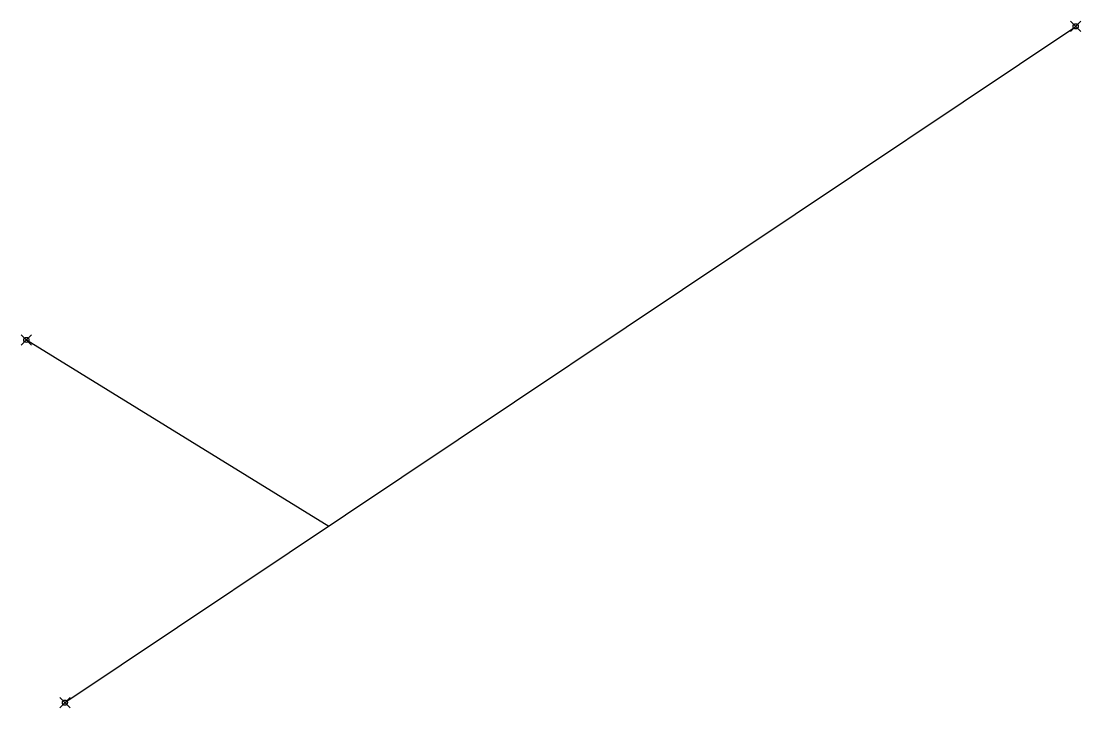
# Model space of a CAD drawing. Header units: millimetres. Extents: x 56 to 262, y 108 to 241.
import ezdxf

# ---------------------------------------------------------------- set-up
doc = ezdxf.new("R2010")
doc.units = ezdxf.units.MM
doc.header["$PDMODE"] = 35
doc.header["$PDSIZE"] = -5
for name, color, linetype in [('l', 7, 'Continuous'), ('p', 7, 'Continuous'), ('v1', 7, 'Continuous'), ('v2', 7, 'Continuous')]:
    doc.layers.add(name, color=color, linetype=linetype)

msp = doc.modelspace()

# ---------------------------------------------------------------- linework, layer by layer
at = {"layer": 'l', "extrusion": (-0.587785, 0, 0.809017)}
msp.add_line((64.35, 108.9, -34.79), (260.88, 240.36, 108), dxfattribs=at)
at = {"layer": 'l', "color": 4}
msp.add_line((56.85, 179.41, 50.07), (115.64, 143.21, 2.48), dxfattribs=at)
at = {"layer": 'p'}
msp.add_point((56.85, 179.41, 50.07), dxfattribs=at)
at = {"layer": 'v1'}
msp.add_point((64.35, 108.9, -34.79), dxfattribs=at)
at = {"layer": 'v2'}
msp.add_point((260.88, 240.36, 108), dxfattribs=at)

doc.saveas('drawing.dxf')
